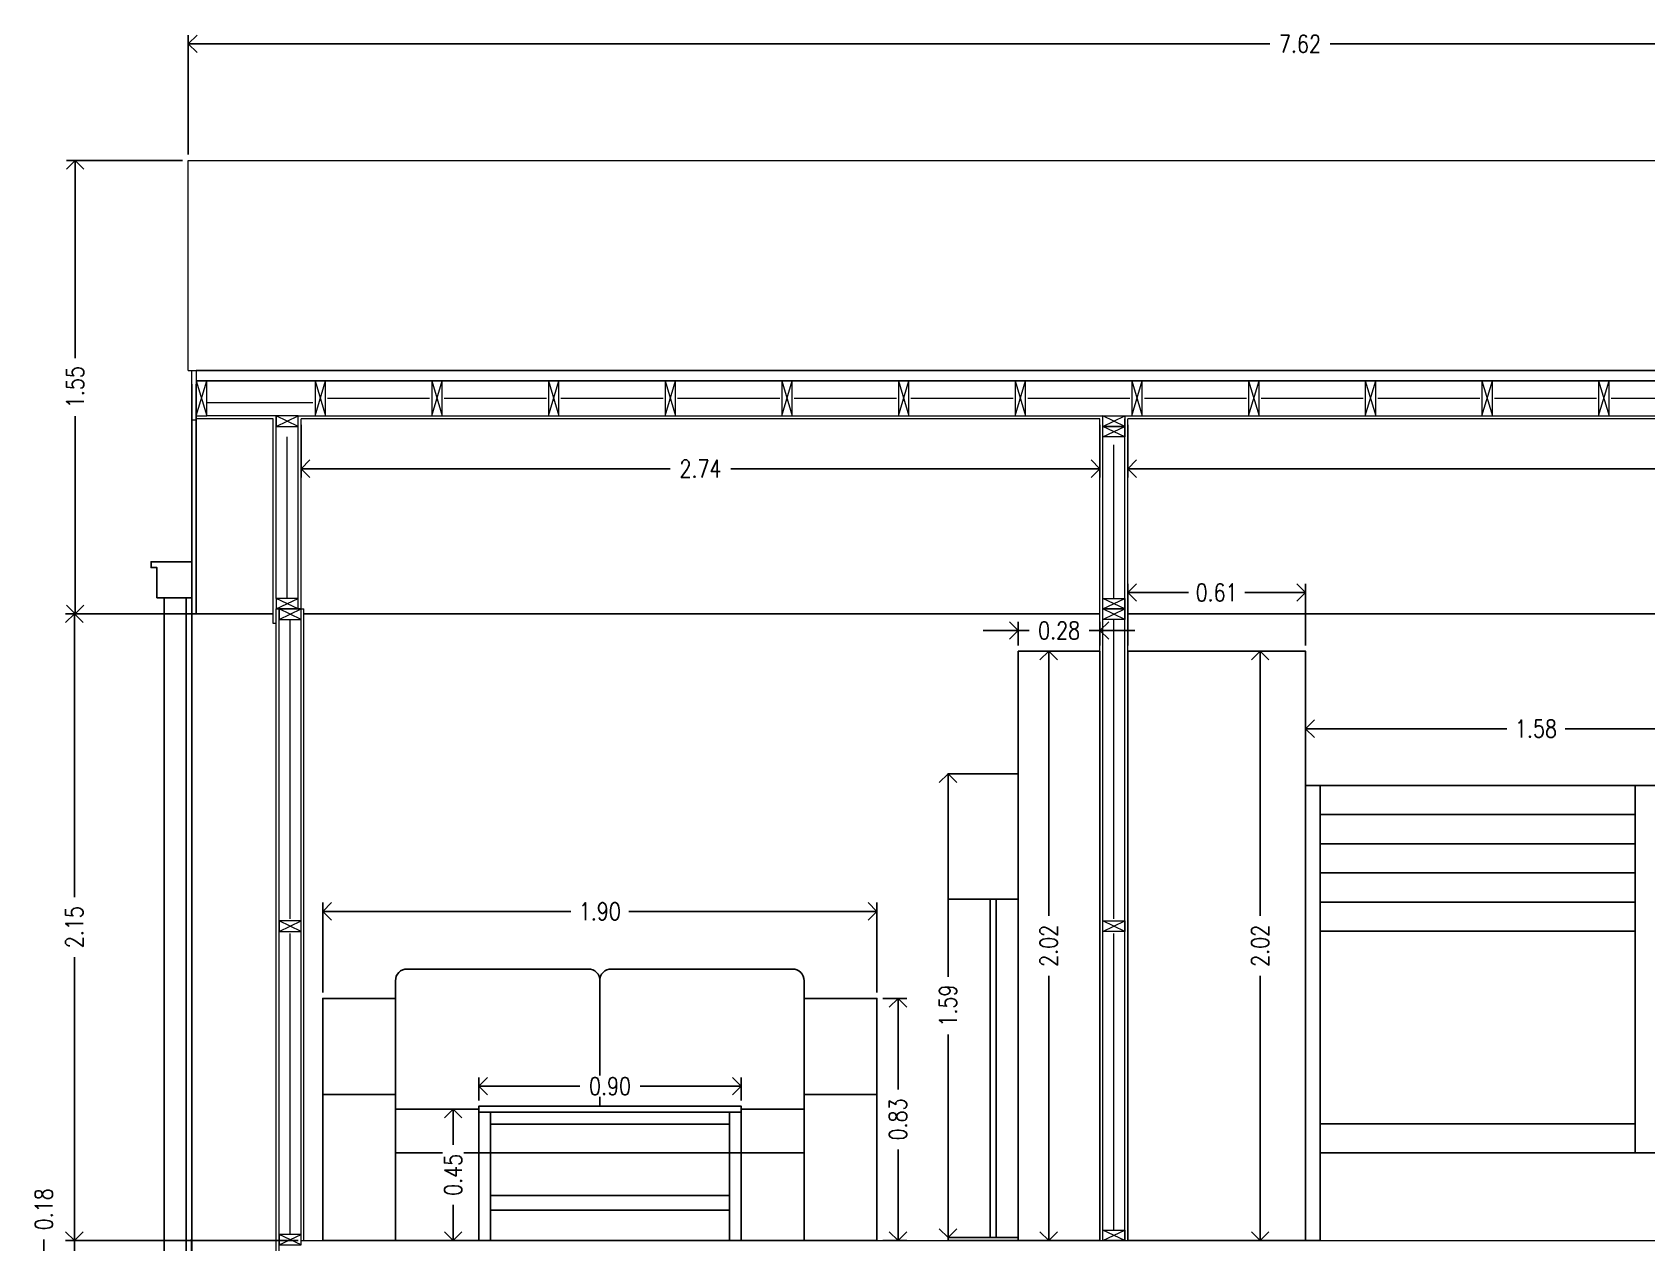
# Model space of a CAD drawing. Header units: millimetres. Extents: x 2289.8 to 2339.2, y 1976.9 to 1997.5.
# Drawn here: x 2330.59 to 2336.12, y 1983.49 to 1987.64 of the extents above; entities that cross this region are included whole.
import ezdxf

# ---------------------------------------------------------------- set-up
doc = ezdxf.new("R2010")
doc.units = ezdxf.units.MM
doc.layers.get('DEFPOINTS').update_dxf_attribs({"color": 210})
for name, color, linetype, lineweight in [('A-DETL-MBND', 3, 'Continuous', 18), ('A-ELEV-IDEN', 3, 'Continuous', 18), ('A-ELEV-MBE2', 4, 'Continuous', 25), ('A-WALL-PATT', 8, 'Continuous', 18), ('A-WALL-STUD', 3, 'Continuous', 18)]:
    doc.layers.add(name, color=color, linetype=linetype, lineweight=lineweight)
for name, color, linetype in [('quoteylenia', 90, 'Continuous'), ('sezioni piano terra', 21, 'Continuous'), ('xline', 1, 'Continuous')]:
    doc.layers.add(name, color=color, linetype=linetype)
doc.styles.add('E-ROMANS', font='romans.shx', dxfattribs={"width": 0.8})
doc.dimstyles.new('Fabio1', dxfattribs={"dimscale": 0.001, "dimtxt": 60, "dimasz": 60, "dimexe": 30, "dimexo": 20, "dimgap": 30, "dimtad": 0, "dimzin": 0, "dimdsep": 46, "dimtxsty": 'E-ROMANS', "dimblk": 'OPEN90', "dimcen": 90, "dimclrd": 3, "dimclre": 3, "dimclrt": 3, "dimadec": 0, "dimazin": 0, "dimtfac": 1, "dimtmove": 1, "dimatfit": 3, "dimldrblk": 'OPEN90', "dimfxl": 1, "dimtfill": 1, "dimtolj": 1, "dimtzin": 0, "dimlwd": -1, "dimarcsym": 0})

# ---------------------------------------------------------------- blocks, each defined once
blk = doc.blocks.new('_Open90')
at = {"color": 0, "linetype": 'ByBlock', "lineweight": -2}
for p, q in [((0, 0), (-1, 0)), ((-0.5, 0.5), (0, 0)), ((0, 0), (-0.5, -0.5))]:
    blk.add_line(p, q, dxfattribs=at)
blk = doc.blocks.new('*D61')
at = {"layer": 'DEFPOINTS', "color": 0, "transparency": 16777216}
for p in [(2331.1245, 1987.6014), (2331.1245, 1987.2014), (2338.7465, 1987.2014)]:
    blk.add_point(p, dxfattribs=at)
at = {"layer": 'quoteylenia', "color": 3, "lineweight": -2, "transparency": 16777216}
for p, q in [((2331.1245, 1987.2214), (2331.1245, 1987.6314)), ((2338.7465, 1987.2214), (2338.7465, 1987.6314))]:
    blk.add_line(p, q, dxfattribs=at)
at = {"layer": 'quoteylenia', "color": 3, "transparency": 16777216}
for p, q in [((2331.1845, 1987.6014), (2334.8323, 1987.6014)), ((2338.6865, 1987.6014), (2335.0386, 1987.6014))]:
    blk.add_line(p, q, dxfattribs=at)
at = {"layer": 'quoteylenia', "color": 3, "transparency": 16777216, "xscale": 0.06, "yscale": 0.06, "zscale": 0.06, "rotation": 180}
blk.add_blockref('_Open90', (2331.1245, 1987.6014), dxfattribs=at)
at = {"layer": 'quoteylenia', "color": 3, "transparency": 16777216, "xscale": 0.06, "yscale": 0.06, "zscale": 0.06}
blk.add_blockref('_Open90', (2338.7465, 1987.6014), dxfattribs=at)
at = {"layer": 'quoteylenia', "color": 3, "transparency": 16777216, "insert": (2334.9355, 1987.6014), "char_height": 0.06, "attachment_point": 5, "style": 'E-ROMANS', "bg_fill": 3, "box_fill_scale": 1.1, "bg_fill_color": 256, "bg_fill_true_color": 13158600, "bg_fill_transparency": 0}
blk.add_mtext('\\A1;7.62', dxfattribs=at)
blk = doc.blocks.new('*D62')
at = {"layer": 'DEFPOINTS', "color": 0, "transparency": 16777216}
for p in [(2331.1245, 1987.2014), (2330.737, 1985.6477), (2331.137, 1985.6477)]:
    blk.add_point(p, dxfattribs=at)
at = {"layer": 'quoteylenia', "color": 3, "lineweight": -2, "transparency": 16777216}
for p, q in [((2331.1045, 1987.2014), (2330.707, 1987.2014)), ((2331.117, 1985.6477), (2330.707, 1985.6477))]:
    blk.add_line(p, q, dxfattribs=at)
at = {"layer": 'quoteylenia', "color": 3, "transparency": 16777216}
for p, q in [((2330.737, 1987.1414), (2330.737, 1986.5243)), ((2330.737, 1985.7077), (2330.737, 1986.3249))]:
    blk.add_line(p, q, dxfattribs=at)
at = {"layer": 'quoteylenia', "color": 3, "transparency": 16777216, "xscale": 0.06, "yscale": 0.06, "zscale": 0.06}
for p, rotation in [((2330.737, 1987.2014), 90), ((2330.737, 1985.6477), 270)]:
    blk.add_blockref('_Open90', p, dxfattribs=dict(at, rotation=rotation))
at = {"layer": 'quoteylenia', "color": 3, "transparency": 16777216, "insert": (2330.737, 1986.4246), "char_height": 0.06, "attachment_point": 5, "rotation": 90, "style": 'E-ROMANS', "bg_fill": 3, "box_fill_scale": 1.1, "bg_fill_color": 256, "bg_fill_true_color": 13158600, "bg_fill_transparency": 0}
blk.add_mtext('\\A1;1.55', dxfattribs=at)
blk = doc.blocks.new('*D63')
at = {"layer": 'DEFPOINTS', "color": 0, "transparency": 16777216}
for p in [(2331.521, 1983.4995), (2330.7342, 1983.3245), (2331.522, 1983.3245)]:
    blk.add_point(p, dxfattribs=at)
at = {"layer": 'quoteylenia', "color": 3, "transparency": 16777216}
for p, q in [((2330.7342, 1983.5595), (2330.7342, 1983.6195)), ((2330.6292, 1983.4435), (2330.6292, 1983.5035)), ((2330.7342, 1983.4995), (2330.7342, 1983.3245)), ((2330.7342, 1983.4995), (2330.7342, 1983.3245)), ((2330.7342, 1983.412), (2330.6292, 1983.4435)), ((2330.7342, 1983.2645), (2330.7342, 1983.2045))]:
    blk.add_line(p, q, dxfattribs=at)
at = {"layer": 'quoteylenia', "color": 3, "lineweight": -2, "transparency": 16777216}
for p, q in [((2331.501, 1983.4995), (2330.7042, 1983.4995)), ((2331.502, 1983.3245), (2330.7042, 1983.3245))]:
    blk.add_line(p, q, dxfattribs=at)
at = {"layer": 'quoteylenia', "color": 3, "transparency": 16777216, "xscale": 0.06, "yscale": 0.06, "zscale": 0.06}
for p, rotation in [((2330.7342, 1983.4995), 270), ((2330.7342, 1983.3245), 90)]:
    blk.add_blockref('_Open90', p, dxfattribs=dict(at, rotation=rotation))
at = {"layer": 'quoteylenia', "color": 3, "transparency": 16777216, "insert": (2330.6292, 1983.6066), "char_height": 0.06, "attachment_point": 5, "rotation": 90, "style": 'E-ROMANS', "bg_fill": 3, "box_fill_scale": 1.1, "bg_fill_color": 256, "bg_fill_true_color": 13158600, "bg_fill_transparency": 0}
blk.add_mtext('\\A1;0.18', dxfattribs=at)
blk = doc.blocks.new('*D64')
at = {"layer": 'DEFPOINTS', "color": 0, "transparency": 16777216}
for p in [(2331.416, 1985.6477), (2330.7342, 1983.4995), (2331.416, 1983.4995)]:
    blk.add_point(p, dxfattribs=at)
at = {"layer": 'quoteylenia', "color": 3, "lineweight": -2, "transparency": 16777216}
for p, q in [((2331.396, 1985.6477), (2330.7042, 1985.6477)), ((2331.396, 1983.4995), (2330.7042, 1983.4995))]:
    blk.add_line(p, q, dxfattribs=at)
at = {"layer": 'quoteylenia', "color": 3, "transparency": 16777216}
for p, q in [((2330.7342, 1985.5877), (2330.7342, 1984.6768)), ((2330.7342, 1983.5595), (2330.7342, 1984.4705))]:
    blk.add_line(p, q, dxfattribs=at)
at = {"layer": 'quoteylenia', "color": 3, "transparency": 16777216, "xscale": 0.06, "yscale": 0.06, "zscale": 0.06}
for p, rotation in [((2330.7342, 1985.6477), 90), ((2330.7342, 1983.4995), 270)]:
    blk.add_blockref('_Open90', p, dxfattribs=dict(at, rotation=rotation))
at = {"layer": 'quoteylenia', "color": 3, "transparency": 16777216, "insert": (2330.7342, 1984.5736), "char_height": 0.06, "attachment_point": 5, "rotation": 90, "style": 'E-ROMANS', "bg_fill": 3, "box_fill_scale": 1.1, "bg_fill_color": 256, "bg_fill_true_color": 13158600, "bg_fill_transparency": 0}
blk.add_mtext('\\A1;2.15', dxfattribs=at)
blk = doc.blocks.new('*D66')
at = {"layer": 'DEFPOINTS', "color": 0, "transparency": 16777216}
for p in [(2336.534, 1985.2539), (2336.534, 1985.0595), (2334.9548, 1985.0495)]:
    blk.add_point(p, dxfattribs=at)
at = {"layer": 'quoteylenia', "color": 3, "lineweight": -2, "transparency": 16777216}
for p, q in [((2334.9548, 1985.0695), (2334.9548, 1985.2839)), ((2336.534, 1985.0795), (2336.534, 1985.2839))]:
    blk.add_line(p, q, dxfattribs=at)
at = {"layer": 'quoteylenia', "color": 3, "transparency": 16777216}
for p, q in [((2335.0148, 1985.2539), (2335.6447, 1985.2539)), ((2336.474, 1985.2539), (2335.8441, 1985.2539))]:
    blk.add_line(p, q, dxfattribs=at)
at = {"layer": 'quoteylenia', "color": 3, "transparency": 16777216, "xscale": 0.06, "yscale": 0.06, "zscale": 0.06, "rotation": 180}
blk.add_blockref('_Open90', (2334.9548, 1985.2539), dxfattribs=at)
at = {"layer": 'quoteylenia', "color": 3, "transparency": 16777216, "xscale": 0.06, "yscale": 0.06, "zscale": 0.06}
blk.add_blockref('_Open90', (2336.534, 1985.2539), dxfattribs=at)
at = {"layer": 'quoteylenia', "color": 3, "transparency": 16777216, "insert": (2335.7444, 1985.2539), "char_height": 0.06, "attachment_point": 5, "style": 'E-ROMANS', "bg_fill": 3, "box_fill_scale": 1.1, "bg_fill_color": 256, "bg_fill_true_color": 13158600, "bg_fill_transparency": 0}
blk.add_mtext('\\A1;1.58', dxfattribs=at)
blk = doc.blocks.new('*D67')
at = {"layer": 'DEFPOINTS', "color": 0, "transparency": 16777216}
for p in [(2334.9548, 1985.7205), (2334.3448, 1985.5195), (2334.9548, 1985.5195)]:
    blk.add_point(p, dxfattribs=at)
at = {"layer": 'quoteylenia', "color": 3, "lineweight": -2, "transparency": 16777216}
for p, q in [((2334.3448, 1985.5395), (2334.3448, 1985.7505)), ((2334.9548, 1985.5395), (2334.9548, 1985.7505))]:
    blk.add_line(p, q, dxfattribs=at)
at = {"layer": 'quoteylenia', "color": 3, "transparency": 16777216}
for p, q in [((2334.4048, 1985.7205), (2334.5535, 1985.7205)), ((2334.8948, 1985.7205), (2334.746, 1985.7205))]:
    blk.add_line(p, q, dxfattribs=at)
at = {"layer": 'quoteylenia', "color": 3, "transparency": 16777216, "xscale": 0.06, "yscale": 0.06, "zscale": 0.06, "rotation": 180}
blk.add_blockref('_Open90', (2334.3448, 1985.7205), dxfattribs=at)
at = {"layer": 'quoteylenia', "color": 3, "transparency": 16777216, "xscale": 0.06, "yscale": 0.06, "zscale": 0.06}
blk.add_blockref('_Open90', (2334.9548, 1985.7205), dxfattribs=at)
at = {"layer": 'quoteylenia', "color": 3, "transparency": 16777216, "insert": (2334.6498, 1985.7205), "char_height": 0.06, "attachment_point": 5, "style": 'E-ROMANS', "bg_fill": 3, "box_fill_scale": 1.1, "bg_fill_color": 256, "bg_fill_true_color": 13158600, "bg_fill_transparency": 0}
blk.add_mtext('\\A1;0.61', dxfattribs=at)
blk = doc.blocks.new('*D71')
at = {"layer": 'DEFPOINTS', "color": 0, "transparency": 16777216}
for p in [(2334.9548, 1985.5195), (2334.7988, 1983.4995), (2334.9548, 1983.4995)]:
    blk.add_point(p, dxfattribs=at)
at = {"layer": 'quoteylenia', "color": 3, "lineweight": -2, "transparency": 16777216}
for p, q in [((2334.9348, 1985.5195), (2334.7688, 1985.5195)), ((2334.9348, 1983.4995), (2334.7688, 1983.4995))]:
    blk.add_line(p, q, dxfattribs=at)
at = {"layer": 'quoteylenia', "color": 3, "transparency": 16777216}
for p, q in [((2334.7988, 1985.4595), (2334.7988, 1984.6126)), ((2334.7988, 1983.5595), (2334.7988, 1984.4064))]:
    blk.add_line(p, q, dxfattribs=at)
at = {"layer": 'quoteylenia', "color": 3, "transparency": 16777216, "xscale": 0.06, "yscale": 0.06, "zscale": 0.06}
for p, rotation in [((2334.7988, 1985.5195), 90), ((2334.7988, 1983.4995), 270)]:
    blk.add_blockref('_Open90', p, dxfattribs=dict(at, rotation=rotation))
at = {"layer": 'quoteylenia', "color": 3, "transparency": 16777216, "insert": (2334.7988, 1984.5095), "char_height": 0.06, "attachment_point": 5, "rotation": 90, "style": 'E-ROMANS', "bg_fill": 3, "box_fill_scale": 1.1, "bg_fill_color": 256, "bg_fill_true_color": 13158600, "bg_fill_transparency": 0}
blk.add_mtext('\\A1;2.02', dxfattribs=at)
blk = doc.blocks.new('*D72')
at = {"layer": 'DEFPOINTS', "color": 0, "transparency": 16777216}
for p in [(2333.9698, 1985.5904), (2333.9698, 1985.5195), (2334.2498, 1985.5195)]:
    blk.add_point(p, dxfattribs=at)
at = {"layer": 'quoteylenia', "color": 3, "lineweight": -2, "transparency": 16777216}
for p, q in [((2333.9698, 1985.5395), (2333.9698, 1985.6204)), ((2334.2498, 1985.5395), (2334.2498, 1985.6204))]:
    blk.add_line(p, q, dxfattribs=at)
at = {"layer": 'quoteylenia', "color": 3, "transparency": 16777216}
for p, q in [((2333.9098, 1985.5904), (2333.8498, 1985.5904)), ((2333.9698, 1985.5904), (2334.0066, 1985.5904)), ((2334.2498, 1985.5904), (2334.2129, 1985.5904)), ((2334.3098, 1985.5904), (2334.3698, 1985.5904))]:
    blk.add_line(p, q, dxfattribs=at)
at = {"layer": 'quoteylenia', "color": 3, "transparency": 16777216, "xscale": 0.06, "yscale": 0.06, "zscale": 0.06}
blk.add_blockref('_Open90', (2333.9698, 1985.5904), dxfattribs=at)
at = {"layer": 'quoteylenia', "color": 3, "transparency": 16777216, "xscale": 0.06, "yscale": 0.06, "zscale": 0.06, "rotation": 180}
blk.add_blockref('_Open90', (2334.2498, 1985.5904), dxfattribs=at)
at = {"layer": 'quoteylenia', "color": 3, "transparency": 16777216, "insert": (2334.1098, 1985.5904), "char_height": 0.06, "attachment_point": 5, "style": 'E-ROMANS', "bg_fill": 3, "box_fill_scale": 1.1, "bg_fill_color": 256, "bg_fill_true_color": 13158600, "bg_fill_transparency": 0}
blk.add_mtext('\\A1;0.28', dxfattribs=at)
blk = doc.blocks.new('*D73')
at = {"layer": 'DEFPOINTS', "color": 0, "transparency": 16777216}
for p in [(2333.9698, 1985.5195), (2333.9698, 1983.4995), (2334.0742, 1983.4995)]:
    blk.add_point(p, dxfattribs=at)
at = {"layer": 'quoteylenia', "color": 3, "lineweight": -2, "transparency": 16777216}
for p, q in [((2333.9898, 1985.5195), (2334.1042, 1985.5195)), ((2333.9898, 1983.4995), (2334.1042, 1983.4995))]:
    blk.add_line(p, q, dxfattribs=at)
at = {"layer": 'quoteylenia', "color": 3, "transparency": 16777216}
for p, q in [((2334.0742, 1985.4595), (2334.0742, 1984.6126)), ((2334.0742, 1983.5595), (2334.0742, 1984.4064))]:
    blk.add_line(p, q, dxfattribs=at)
at = {"layer": 'quoteylenia', "color": 3, "transparency": 16777216, "xscale": 0.06, "yscale": 0.06, "zscale": 0.06}
for p, rotation in [((2334.0742, 1985.5195), 90), ((2334.0742, 1983.4995), 270)]:
    blk.add_blockref('_Open90', p, dxfattribs=dict(at, rotation=rotation))
at = {"layer": 'quoteylenia', "color": 3, "transparency": 16777216, "insert": (2334.0742, 1984.5095), "char_height": 0.06, "attachment_point": 5, "rotation": 90, "style": 'E-ROMANS', "bg_fill": 3, "box_fill_scale": 1.1, "bg_fill_color": 256, "bg_fill_true_color": 13158600, "bg_fill_transparency": 0}
blk.add_mtext('\\A1;2.02', dxfattribs=at)
blk = doc.blocks.new('*D74')
at = {"layer": 'DEFPOINTS', "color": 0, "transparency": 16777216}
for p in [(2333.7289, 1985.0995), (2333.7289, 1985.0995), (2333.7289, 1983.5095)]:
    blk.add_point(p, dxfattribs=at)
at = {"layer": 'quoteylenia', "color": 3, "lineweight": -2, "transparency": 16777216}
for p, q in [((2333.7489, 1985.0995), (2333.7589, 1985.0995)), ((2333.7489, 1983.5095), (2333.7589, 1983.5095))]:
    blk.add_line(p, q, dxfattribs=at)
at = {"layer": 'quoteylenia', "color": 3, "transparency": 16777216}
for p, q in [((2333.7289, 1985.0395), (2333.7289, 1984.4031)), ((2333.7289, 1983.5695), (2333.7289, 1984.2059))]:
    blk.add_line(p, q, dxfattribs=at)
at = {"layer": 'quoteylenia', "color": 3, "transparency": 16777216, "xscale": 0.06, "yscale": 0.06, "zscale": 0.06}
for p, rotation in [((2333.7289, 1985.0995), 90), ((2333.7289, 1983.5095), 270)]:
    blk.add_blockref('_Open90', p, dxfattribs=dict(at, rotation=rotation))
at = {"layer": 'quoteylenia', "color": 3, "transparency": 16777216, "insert": (2333.7289, 1984.3045), "char_height": 0.06, "attachment_point": 5, "rotation": 90, "style": 'E-ROMANS', "bg_fill": 3, "box_fill_scale": 1.1, "bg_fill_color": 256, "bg_fill_true_color": 13158600, "bg_fill_transparency": 0}
blk.add_mtext('\\A1;1.59', dxfattribs=at)
blk = doc.blocks.new('*D75')
at = {"layer": 'DEFPOINTS', "color": 0, "transparency": 16777216}
for p in [(2333.4853, 1984.6276), (2331.5853, 1984.3295), (2333.4853, 1984.3295)]:
    blk.add_point(p, dxfattribs=at)
at = {"layer": 'quoteylenia', "color": 3, "lineweight": -2, "transparency": 16777216}
for p, q in [((2331.5853, 1984.3495), (2331.5853, 1984.6576)), ((2333.4853, 1984.3495), (2333.4853, 1984.6576))]:
    blk.add_line(p, q, dxfattribs=at)
at = {"layer": 'quoteylenia', "color": 3, "transparency": 16777216}
for p, q in [((2331.6453, 1984.6276), (2332.4355, 1984.6276)), ((2333.4253, 1984.6276), (2332.635, 1984.6276))]:
    blk.add_line(p, q, dxfattribs=at)
at = {"layer": 'quoteylenia', "color": 3, "transparency": 16777216, "xscale": 0.06, "yscale": 0.06, "zscale": 0.06, "rotation": 180}
blk.add_blockref('_Open90', (2331.5853, 1984.6276), dxfattribs=at)
at = {"layer": 'quoteylenia', "color": 3, "transparency": 16777216, "xscale": 0.06, "yscale": 0.06, "zscale": 0.06}
blk.add_blockref('_Open90', (2333.4853, 1984.6276), dxfattribs=at)
at = {"layer": 'quoteylenia', "color": 3, "transparency": 16777216, "insert": (2332.5353, 1984.6276), "char_height": 0.06, "attachment_point": 5, "style": 'E-ROMANS', "bg_fill": 3, "box_fill_scale": 1.1, "bg_fill_color": 256, "bg_fill_true_color": 13158600, "bg_fill_transparency": 0}
blk.add_mtext('\\A1;1.90', dxfattribs=at)
blk = doc.blocks.new('*D76')
at = {"layer": 'DEFPOINTS', "color": 0, "transparency": 16777216}
for p in [(2333.4853, 1984.3295), (2333.4853, 1983.4995), (2333.5577, 1983.4995)]:
    blk.add_point(p, dxfattribs=at)
at = {"layer": 'quoteylenia', "color": 3, "lineweight": -2, "transparency": 16777216}
for p, q in [((2333.5053, 1984.3295), (2333.5877, 1984.3295)), ((2333.5053, 1983.4995), (2333.5877, 1983.4995))]:
    blk.add_line(p, q, dxfattribs=at)
at = {"layer": 'quoteylenia', "color": 3, "transparency": 16777216}
for p, q in [((2333.5577, 1984.2695), (2333.5577, 1984.0176)), ((2333.5577, 1983.5595), (2333.5577, 1983.8114))]:
    blk.add_line(p, q, dxfattribs=at)
at = {"layer": 'quoteylenia', "color": 3, "transparency": 16777216, "xscale": 0.06, "yscale": 0.06, "zscale": 0.06}
for p, rotation in [((2333.5577, 1984.3295), 90), ((2333.5577, 1983.4995), 270)]:
    blk.add_blockref('_Open90', p, dxfattribs=dict(at, rotation=rotation))
at = {"layer": 'quoteylenia', "color": 3, "transparency": 16777216, "insert": (2333.5577, 1983.9145), "char_height": 0.06, "attachment_point": 5, "rotation": 90, "style": 'E-ROMANS', "bg_fill": 3, "box_fill_scale": 1.1, "bg_fill_color": 256, "bg_fill_true_color": 13158600, "bg_fill_transparency": 0}
blk.add_mtext('\\A1;0.83', dxfattribs=at)
blk = doc.blocks.new('*D77')
at = {"layer": 'DEFPOINTS', "color": 0, "transparency": 16777216}
for p in [(2332.1204, 1983.9495), (2332.0328, 1983.4995), (2332.1204, 1983.4995)]:
    blk.add_point(p, dxfattribs=at)
at = {"layer": 'quoteylenia', "color": 3, "lineweight": -2, "transparency": 16777216}
for p, q in [((2332.1004, 1983.9495), (2332.0028, 1983.9495)), ((2332.1004, 1983.4995), (2332.0028, 1983.4995))]:
    blk.add_line(p, q, dxfattribs=at)
at = {"layer": 'quoteylenia', "color": 3, "transparency": 16777216}
for p, q in [((2332.0328, 1983.8895), (2332.0328, 1983.8276)), ((2332.0328, 1983.5595), (2332.0328, 1983.6214))]:
    blk.add_line(p, q, dxfattribs=at)
at = {"layer": 'quoteylenia', "color": 3, "transparency": 16777216, "xscale": 0.06, "yscale": 0.06, "zscale": 0.06}
for p, rotation in [((2332.0328, 1983.9495), 90), ((2332.0328, 1983.4995), 270)]:
    blk.add_blockref('_Open90', p, dxfattribs=dict(at, rotation=rotation))
at = {"layer": 'quoteylenia', "color": 3, "transparency": 16777216, "insert": (2332.0328, 1983.7245), "char_height": 0.06, "attachment_point": 5, "rotation": 90, "style": 'E-ROMANS', "bg_fill": 3, "box_fill_scale": 1.1, "bg_fill_color": 256, "bg_fill_true_color": 13158600, "bg_fill_transparency": 0}
blk.add_mtext('\\A1;0.45', dxfattribs=at)
blk = doc.blocks.new('*D78')
at = {"layer": 'DEFPOINTS', "color": 0, "transparency": 16777216}
for p in [(2333.0204, 1984.0286), (2332.1204, 1983.9595), (2333.0204, 1983.9595)]:
    blk.add_point(p, dxfattribs=at)
at = {"layer": 'quoteylenia', "color": 3, "lineweight": -2, "transparency": 16777216}
for p, q in [((2332.1204, 1983.9795), (2332.1204, 1984.0586)), ((2333.0204, 1983.9795), (2333.0204, 1984.0586))]:
    blk.add_line(p, q, dxfattribs=at)
at = {"layer": 'quoteylenia', "color": 3, "transparency": 16777216}
for p, q in [((2332.1804, 1984.0286), (2332.4672, 1984.0286)), ((2332.9604, 1984.0286), (2332.6735, 1984.0286))]:
    blk.add_line(p, q, dxfattribs=at)
at = {"layer": 'quoteylenia', "color": 3, "transparency": 16777216, "xscale": 0.06, "yscale": 0.06, "zscale": 0.06, "rotation": 180}
blk.add_blockref('_Open90', (2332.1204, 1984.0286), dxfattribs=at)
at = {"layer": 'quoteylenia', "color": 3, "transparency": 16777216, "xscale": 0.06, "yscale": 0.06, "zscale": 0.06}
blk.add_blockref('_Open90', (2333.0204, 1984.0286), dxfattribs=at)
at = {"layer": 'quoteylenia', "color": 3, "transparency": 16777216, "insert": (2332.5704, 1984.0286), "char_height": 0.06, "attachment_point": 5, "style": 'E-ROMANS', "bg_fill": 3, "box_fill_scale": 1.1, "bg_fill_color": 256, "bg_fill_true_color": 13158600, "bg_fill_transparency": 0}
blk.add_mtext('\\A1;0.90', dxfattribs=at)
blk = doc.blocks.new('*D102')
at = {"layer": 'DEFPOINTS', "color": 0, "transparency": 16777216}
for p in [(2331.511, 1986.3158), (2334.2498, 1986.3158), (2334.2498, 1986.145)]:
    blk.add_point(p, dxfattribs=at)
at = {"layer": 'quoteylenia', "color": 3, "lineweight": -2, "transparency": 16777216}
for p, q in [((2331.511, 1986.2958), (2331.511, 1986.115)), ((2334.2498, 1986.2958), (2334.2498, 1986.115))]:
    blk.add_line(p, q, dxfattribs=at)
at = {"layer": 'quoteylenia', "color": 3, "transparency": 16777216}
for p, q in [((2331.571, 1986.145), (2332.7761, 1986.145)), ((2334.1898, 1986.145), (2332.9847, 1986.145))]:
    blk.add_line(p, q, dxfattribs=at)
at = {"layer": 'quoteylenia', "color": 3, "transparency": 16777216, "xscale": 0.06, "yscale": 0.06, "zscale": 0.06, "rotation": 180}
blk.add_blockref('_Open90', (2331.511, 1986.145), dxfattribs=at)
at = {"layer": 'quoteylenia', "color": 3, "transparency": 16777216, "xscale": 0.06, "yscale": 0.06, "zscale": 0.06}
blk.add_blockref('_Open90', (2334.2498, 1986.145), dxfattribs=at)
at = {"layer": 'quoteylenia', "color": 3, "transparency": 16777216, "insert": (2332.8804, 1986.145), "char_height": 0.06, "attachment_point": 5, "style": 'E-ROMANS', "bg_fill": 3, "box_fill_scale": 1.1, "bg_fill_color": 256, "bg_fill_true_color": 13158600, "bg_fill_transparency": 0}
blk.add_mtext('\\A1;2.74', dxfattribs=at)
blk = doc.blocks.new('*D103')
at = {"layer": 'DEFPOINTS', "color": 0, "transparency": 16777216}
for p in [(2334.3448, 1986.3158), (2338.36, 1986.3158), (2338.36, 1986.145)]:
    blk.add_point(p, dxfattribs=at)
at = {"layer": 'quoteylenia', "color": 3, "lineweight": -2, "transparency": 16777216}
for p, q in [((2334.3448, 1986.2958), (2334.3448, 1986.115)), ((2338.36, 1986.2958), (2338.36, 1986.115))]:
    blk.add_line(p, q, dxfattribs=at)
at = {"layer": 'quoteylenia', "color": 3, "transparency": 16777216}
for p, q in [((2334.4048, 1986.145), (2336.2492, 1986.145)), ((2338.3, 1986.145), (2336.4555, 1986.145))]:
    blk.add_line(p, q, dxfattribs=at)
at = {"layer": 'quoteylenia', "color": 3, "transparency": 16777216, "xscale": 0.06, "yscale": 0.06, "zscale": 0.06, "rotation": 180}
blk.add_blockref('_Open90', (2334.3448, 1986.145), dxfattribs=at)
at = {"layer": 'quoteylenia', "color": 3, "transparency": 16777216, "xscale": 0.06, "yscale": 0.06, "zscale": 0.06}
blk.add_blockref('_Open90', (2338.36, 1986.145), dxfattribs=at)
at = {"layer": 'quoteylenia', "color": 3, "transparency": 16777216, "insert": (2336.3524, 1986.145), "char_height": 0.06, "attachment_point": 5, "style": 'E-ROMANS', "bg_fill": 3, "box_fill_scale": 1.1, "bg_fill_color": 256, "bg_fill_true_color": 13158600, "bg_fill_transparency": 0}
blk.add_mtext('\\A1;4.02', dxfattribs=at)

msp = doc.modelspace()

# ---------------------------------------------------------------- linework, layer by layer
for p, q in [((2332.5353, 1984.3895), (2332.5353, 1983.9595)), ((2331.5853, 1983.4995), (2331.5853, 1984.3295)), ((2331.8353, 1983.9495), (2332.1204, 1983.9495)), ((2333.0204, 1983.9495), (2333.2353, 1983.9495)), ((2332.1204, 1983.9395), (2333.0204, 1983.9395)), ((2332.1604, 1983.9395), (2332.161, 1983.9381, -0.04)), ((2332.161, 1983.8981, -0.04), (2332.9804, 1983.8981, -0.04)), ((2332.9804, 1983.4995), (2332.9804, 1983.9395)), ((2335.0048, 1983.8995), (2336.084, 1983.8995)), ((2335.0048, 1983.7995), (2336.484, 1983.7995)), ((2332.9804, 1983.6536), (2332.1604, 1983.6536)), ((2332.9804, 1983.5995), (2332.9804, 1983.6595)), ((2332.1604, 1983.6036), (2332.9804, 1983.6036)), ((2332.1604, 1983.4995), (2332.1604, 1983.5995)), ((2333.0204, 1983.4995), (2332.9804, 1983.4995))]:
    msp.add_line(p, q)
for points in [[(2333.9698, 1983.4995), (2334.2498, 1983.4995), (2334.2498, 1985.5195), (2333.9698, 1985.5195)], [(2334.3448, 1983.4995), (2334.9548, 1983.4995), (2334.9548, 1985.5195), (2334.3448, 1985.5195)], [(2335.0048, 1984.5595), (2336.084, 1984.5595)], [(2331.5853, 1983.9995), (2331.5853, 1983.4995), (2331.8353, 1983.4995), (2331.8353, 1983.9995)], [(2333.2353, 1983.9995), (2333.2353, 1983.4995), (2333.4853, 1983.4995), (2333.4853, 1983.9995)], [(2333.2353, 1983.4995), (2331.8353, 1983.4995), (2331.8353, 1983.7995), (2333.2353, 1983.7995)]]:
    msp.add_lwpolyline(points, close=True)
for points in [[(2333.8939, 1984.6695), (2333.9698, 1984.6695), (2333.9698, 1985.0995), (2333.7289, 1985.0995), (2333.7289, 1984.6695), (2333.8739, 1984.6695), (2333.8939, 1984.6695)], [(2334.9548, 1985.0595), (2334.9548, 1983.4995), (2335.0048, 1983.4995), (2335.0048, 1985.0595)], [(2334.9548, 1984.9595), (2334.9548, 1985.0595), (2336.534, 1985.0595), (2336.534, 1983.4995), (2336.484, 1983.4995), (2336.484, 1985.0595), (2336.084, 1985.0595), (2336.084, 1983.7995), (2336.164, 1983.7995), (2336.164, 1985.0595)], [(2336.084, 1984.9595), (2335.0048, 1984.9595)], [(2335.0048, 1984.8595), (2336.084, 1984.8595)], [(2336.084, 1984.7595), (2335.0048, 1984.7595)], [(2333.8739, 1983.5095), (2333.8939, 1983.5095), (2333.8939, 1984.6695), (2333.8739, 1984.6695), (2333.8739, 1983.5095)], [(2335.0048, 1984.6595), (2336.084, 1984.6595)], [(2335.0048, 1983.4995), (2335.0048, 1984.5595), (2335.3668, 1984.5595)], [(2333.2353, 1984.3295), (2333.4853, 1984.3295), (2333.4853, 1983.4995), (2331.5853, 1983.4995), (2331.5853, 1984.3295), (2331.8353, 1984.3295)], [(2332.1204, 1983.4995), (2332.1204, 1983.9595), (2333.0204, 1983.9595), (2333.0204, 1983.4995), (2332.1204, 1983.4995)], [(2332.1204, 1983.4995), (2332.1604, 1983.4995), (2332.1604, 1983.9395)], [(2333.7289, 1983.4995), (2333.9698, 1983.4995), (2333.9698, 1983.5095), (2333.7289, 1983.5095), (2333.7289, 1983.4995)]]:
    msp.add_lwpolyline(points)
msp.add_lwpolyline([(2331.8353, 1983.9995), (2331.8353, 1984.3895, -0.449696), (2331.8753, 1984.4295), (2332.4953, 1984.4295, -0.449696), (2332.5353, 1984.3895, -0.449696), (2332.5753, 1984.4295), (2333.1953, 1984.4295, -0.449696), (2333.2353, 1984.3895), (2333.2353, 1983.9495)], format="xyb")
at = {"layer": 'A-DETL-MBND'}
for p, q in [((2331.1245, 1986.4818), (2331.137, 1986.4818)), ((2331.552, 1986.3708), (2331.188, 1986.3708)), ((2331.416, 1986.3158), (2331.152, 1986.3158)), ((2331.426, 1986.3258), (2331.188, 1986.3258)), ((2331.501, 1986.3258), (2338.36, 1986.3258)), ((2334.2498, 1986.3158), (2331.511, 1986.3158)), ((2338.36, 1986.3158), (2334.3448, 1986.3158)), ((2331.511, 1983.4995), (2331.511, 1985.6645)), ((2331.521, 1983.4995), (2331.521, 1985.6645))]:
    msp.add_line(p, q, dxfattribs=at)
for points in [[(2331.426, 1985.6145), (2331.416, 1985.6145), (2331.416, 1986.3158)], [(2331.426, 1985.7005), (2331.426, 1986.3258)], [(2331.501, 1985.7005), (2331.501, 1986.3258)], [(2331.501, 1985.6645), (2331.511, 1985.6645), (2331.511, 1986.3158), (2331.511, 1986.3158)], [(2334.2498, 1983.4995), (2334.2498, 1986.3158)], [(2334.2598, 1983.4995), (2334.2598, 1986.3258)], [(2334.3348, 1983.4995), (2334.3348, 1986.3158)], [(2334.3448, 1983.4995), (2334.3448, 1986.3158)], [(2331.436, 1983.2385), (2331.426, 1983.2385), (2331.426, 1985.6645)], [(2331.436, 1985.6645), (2331.426, 1985.6645)], [(2331.436, 1983.3245), (2331.436, 1985.6645)], [(2331.511, 1985.6645), (2331.521, 1985.6645)], [(2331.511, 1983.4995), (2338.36, 1983.4995)]]:
    msp.add_lwpolyline(points, dxfattribs=at)
at = {"layer": 'A-ELEV-IDEN'}
msp.add_lwpolyline([(2331.1245, 1986.4818), (2331.1245, 1987.2014), (2338.7465, 1987.2014), (2338.7465, 1986.4818)], dxfattribs=at)
at = {"layer": 'A-ELEV-MBE2'}
for p, q in [((2331.137, 1985.6477), (2331.416, 1985.6477)), ((2331.137, 1985.6477), (2331.137, 1980.8745)), ((2331.521, 1985.6477), (2334.2498, 1985.6477)), ((2334.3448, 1985.6477), (2338.3499, 1985.6463))]:
    msp.add_line(p, q, dxfattribs=at)
for points in [[(2331.152, 1986.4818), (2338.734, 1986.4818)], [(2331.152, 1986.4458), (2338.683, 1986.4458)], [(2331.137, 1986.4345), (2331.137, 1985.6477)], [(2331.152, 1986.4345), (2331.152, 1985.6477)], [(2331.137, 1985.8263), (2330.997, 1985.8263), (2330.997, 1985.8063), (2331.017, 1985.8063), (2331.017, 1985.7025), (2331.137, 1985.7025)], [(2331.042, 1980.8745), (2331.042, 1985.7025)], [(2331.117, 1985.7025), (2331.117, 1980.8745)]]:
    msp.add_lwpolyline(points, dxfattribs=at)
at = {"layer": 'A-WALL-PATT', "ltscale": 0.15}
for p, q in [((2331.952, 1986.3858), (2331.602, 1986.3858)), ((2332.352, 1986.3858), (2332.002, 1986.3858)), ((2332.752, 1986.3858), (2332.402, 1986.3858)), ((2333.152, 1986.3858), (2332.802, 1986.3858)), ((2333.552, 1986.3858), (2333.202, 1986.3858)), ((2333.952, 1986.3858), (2333.602, 1986.3858)), ((2334.352, 1986.3858), (2334.002, 1986.3858)), ((2334.752, 1986.3858), (2334.402, 1986.3858)), ((2335.152, 1986.3858), (2334.802, 1986.3858)), ((2335.552, 1986.3858), (2335.202, 1986.3858)), ((2335.952, 1986.3858), (2335.602, 1986.3858)), ((2336.352, 1986.3858), (2336.002, 1986.3858))]:
    msp.add_line(p, q, dxfattribs=at)
at = {"layer": 'A-WALL-PATT', "ltscale": 0.1}
for p, q in [((2331.4635, 1985.7005), (2331.4635, 1986.2545)), ((2331.4735, 1984.602), (2331.4735, 1985.6285)), ((2331.4735, 1983.5205), (2331.4735, 1984.552))]:
    msp.add_line(p, q, dxfattribs=at)
for points in [[(2334.2973, 1985.7005), (2334.2973, 1986.227)], [(2334.2973, 1984.602), (2334.2973, 1985.6285)], [(2334.2973, 1983.5355), (2334.2973, 1984.552)]]:
    msp.add_lwpolyline(points, dxfattribs=at)
at = {"layer": 'A-WALL-STUD'}
for p, q in [((2331.426, 1986.2898), (2331.501, 1986.3258)), ((2331.501, 1986.2898), (2331.426, 1986.3258)), ((2334.3348, 1986.2898), (2334.2598, 1986.3258)), ((2334.2598, 1986.2898), (2334.3348, 1986.3258)), ((2334.3348, 1986.2538), (2334.2598, 1986.2898)), ((2334.2598, 1986.2538), (2334.3348, 1986.2898)), ((2331.426, 1985.6645), (2331.501, 1985.7005)), ((2331.501, 1985.6645), (2331.426, 1985.7005)), ((2331.436, 1985.6285), (2331.511, 1985.6645)), ((2331.511, 1985.6285), (2331.436, 1985.6645)), ((2334.3348, 1985.6645), (2334.2598, 1985.7005)), ((2334.2598, 1985.6645), (2334.3348, 1985.7005)), ((2334.3348, 1985.6285), (2334.2598, 1985.6645)), ((2334.2598, 1985.6285), (2334.3348, 1985.6645)), ((2331.436, 1984.559), (2331.511, 1984.595)), ((2331.511, 1984.559), (2331.436, 1984.595)), ((2334.3348, 1984.559), (2334.2598, 1984.595)), ((2334.2598, 1984.559), (2334.3348, 1984.595)), ((2331.436, 1983.4845), (2331.511, 1983.5205)), ((2331.511, 1983.4845), (2331.436, 1983.5205)), ((2334.3348, 1983.4995), (2334.2598, 1983.5355)), ((2334.2598, 1983.4995), (2334.3348, 1983.5355))]:
    msp.add_line(p, q, dxfattribs=at)
for points in [[(2331.152, 1986.4818), (2331.152, 1986.3258), (2331.152, 1986.3108), (2331.137, 1986.3108), (2331.137, 1986.4818), (2331.152, 1986.4818)], [(2331.152, 1986.4458), (2331.188, 1986.3258)], [(2331.152, 1986.3258), (2331.188, 1986.4458)], [(2331.559, 1986.4458), (2331.595, 1986.3258)], [(2331.559, 1986.3258), (2331.595, 1986.4458)], [(2331.959, 1986.4458), (2331.995, 1986.3258)], [(2331.959, 1986.3258), (2331.995, 1986.4458)], [(2332.359, 1986.4458), (2332.395, 1986.3258)], [(2332.359, 1986.3258), (2332.395, 1986.4458)], [(2332.759, 1986.4458), (2332.795, 1986.3258)], [(2332.759, 1986.3258), (2332.795, 1986.4458)], [(2333.159, 1986.4458), (2333.195, 1986.3258)], [(2333.159, 1986.3258), (2333.195, 1986.4458)], [(2333.559, 1986.4458), (2333.595, 1986.3258)], [(2333.559, 1986.3258), (2333.595, 1986.4458)], [(2333.959, 1986.4458), (2333.995, 1986.3258)], [(2333.959, 1986.3258), (2333.995, 1986.4458)], [(2334.359, 1986.4458), (2334.395, 1986.3258)], [(2334.359, 1986.3258), (2334.395, 1986.4458)], [(2334.759, 1986.4458), (2334.795, 1986.3258)], [(2334.759, 1986.3258), (2334.795, 1986.4458)], [(2335.159, 1986.4458), (2335.195, 1986.3258)], [(2335.159, 1986.3258), (2335.195, 1986.4458)], [(2335.559, 1986.4458), (2335.595, 1986.3258)], [(2335.559, 1986.3258), (2335.595, 1986.4458)], [(2335.959, 1986.4458), (2335.995, 1986.3258)], [(2335.959, 1986.3258), (2335.995, 1986.4458)]]:
    msp.add_lwpolyline(points, dxfattribs=at)
for points in [[(2331.188, 1986.4458), (2331.152, 1986.4458), (2331.152, 1986.3258), (2331.188, 1986.3258)], [(2331.595, 1986.4458), (2331.559, 1986.4458), (2331.559, 1986.3258), (2331.595, 1986.3258)], [(2331.995, 1986.4458), (2331.959, 1986.4458), (2331.959, 1986.3258), (2331.995, 1986.3258)], [(2332.395, 1986.4458), (2332.359, 1986.4458), (2332.359, 1986.3258), (2332.395, 1986.3258)], [(2332.795, 1986.4458), (2332.759, 1986.4458), (2332.759, 1986.3258), (2332.795, 1986.3258)], [(2333.195, 1986.4458), (2333.159, 1986.4458), (2333.159, 1986.3258), (2333.195, 1986.3258)], [(2333.595, 1986.4458), (2333.559, 1986.4458), (2333.559, 1986.3258), (2333.595, 1986.3258)], [(2333.995, 1986.4458), (2333.959, 1986.4458), (2333.959, 1986.3258), (2333.995, 1986.3258)], [(2334.395, 1986.4458), (2334.359, 1986.4458), (2334.359, 1986.3258), (2334.395, 1986.3258)], [(2334.795, 1986.4458), (2334.759, 1986.4458), (2334.759, 1986.3258), (2334.795, 1986.3258)], [(2335.195, 1986.4458), (2335.159, 1986.4458), (2335.159, 1986.3258), (2335.195, 1986.3258)], [(2335.595, 1986.4458), (2335.559, 1986.4458), (2335.559, 1986.3258), (2335.595, 1986.3258)], [(2335.995, 1986.4458), (2335.959, 1986.4458), (2335.959, 1986.3258), (2335.995, 1986.3258)], [(2331.426, 1986.2898), (2331.501, 1986.2898), (2331.501, 1986.3258), (2331.426, 1986.3258)], [(2334.3348, 1986.2898), (2334.2598, 1986.2898), (2334.2598, 1986.3258), (2334.3348, 1986.3258)], [(2334.3348, 1986.2538), (2334.2598, 1986.2538), (2334.2598, 1986.2898), (2334.3348, 1986.2898)], [(2331.426, 1985.6645), (2331.501, 1985.6645), (2331.501, 1985.7005), (2331.426, 1985.7005)], [(2331.436, 1985.6285), (2331.511, 1985.6285), (2331.511, 1985.6645), (2331.436, 1985.6645)], [(2334.3348, 1985.6645), (2334.2598, 1985.6645), (2334.2598, 1985.7005), (2334.3348, 1985.7005)], [(2334.3348, 1985.6285), (2334.2598, 1985.6285), (2334.2598, 1985.6645), (2334.3348, 1985.6645)], [(2331.436, 1984.559), (2331.511, 1984.559), (2331.511, 1984.595), (2331.436, 1984.595)], [(2334.3348, 1984.559), (2334.2598, 1984.559), (2334.2598, 1984.595), (2334.3348, 1984.595)], [(2331.436, 1983.4845), (2331.511, 1983.4845), (2331.511, 1983.5205), (2331.436, 1983.5205)], [(2334.3348, 1983.4995), (2334.2598, 1983.4995), (2334.2598, 1983.5355), (2334.3348, 1983.5355)]]:
    msp.add_lwpolyline(points, close=True, dxfattribs=at)
at = {"layer": 'sezioni piano terra'}
msp.add_line((2331.136, 1983.3145), (2331.136, 1983.5045), dxfattribs=at)
at = {"layer": 'xline'}
for p, q in [((2334.9548, 1985.0495), (2334.9548, 1984.9495)), ((2334.9548, 1983.7995), (2334.9548, 1984.5495)), ((2334.9548, 1983.6995), (2334.9548, 1983.7795))]:
    msp.add_line(p, q, dxfattribs=at)

# ---------------------------------------------------------------- next in the draw order: dimensions: what is measured, and where the dimension line sits
at = {"layer": 'quoteylenia'}
for base, p1, p2, picture, middle in [((2331.1245, 1987.6014), (2338.7465, 1987.2014), (2331.1245, 1987.2014), '*D61', (2334.9355, 1987.6014)), ((2334.2498, 1986.145), (2331.511, 1986.3158), (2334.2498, 1986.3158), '*D102', (2332.8804, 1986.145)), ((2338.36, 1986.145), (2334.3448, 1986.3158), (2338.36, 1986.3158), '*D103', (2336.3524, 1986.145)), ((2334.9548, 1985.7205), (2334.3448, 1985.5195), (2334.9548, 1985.5195), '*D67', (2334.6498, 1985.7205)), ((2336.534, 1985.2539), (2334.9548, 1985.0495), (2336.534, 1985.0595), '*D66', (2335.7444, 1985.2539)), ((2333.4853, 1984.6276), (2331.5853, 1984.3295), (2333.4853, 1984.3295), '*D75', (2332.5353, 1984.6276))]:
    dim = msp.add_linear_dim(base=base, p1=p1, p2=p2, dimstyle='Fabio1', dxfattribs=at)
    dim.commit()
    dim.dimension.update_dxf_attribs({"geometry": picture, "text_midpoint": middle})
for base, p1, p2, picture, middle in [((2333.7289, 1985.0995), (2333.7289, 1983.5095), (2333.7289, 1985.0995), '*D74', (2333.7289, 1984.3045)), ((2332.0328, 1983.4995), (2332.1204, 1983.9495), (2332.1204, 1983.4995), '*D77', (2332.0328, 1983.7245)), ((2330.7342116, 1983.3244947), (2331.52097807, 1983.49949472), (2331.52198235, 1983.3244947), '*D63', (2330.6292116, 1983.53349471))]:
    dim = msp.add_linear_dim(base=base, p1=p1, p2=p2, angle=90, dimstyle='Fabio1', dxfattribs=at)
    dim.commit()
    dim.dimension.update_dxf_attribs({"geometry": picture, "text_midpoint": middle})

# ---------------------------------------------------------------- next in the draw order: dimensions: what is measured, and where the dimension line sits
for base, p1, p2, picture, middle in [((2330.737, 1985.6477), (2331.1245, 1987.2014), (2331.137, 1985.6477), '*D62', (2330.737, 1986.4246)), ((2334.7988, 1983.4995), (2334.9548, 1985.5195), (2334.9548, 1983.4995), '*D71', (2334.7988, 1984.5095)), ((2333.5577, 1983.4995), (2333.4853, 1984.3295), (2333.4853, 1983.4995), '*D76', (2333.5577, 1983.9145))]:
    dim = msp.add_linear_dim(base=base, p1=p1, p2=p2, angle=90, dimstyle='Fabio1', dxfattribs=at)
    dim.commit()
    dim.dimension.update_dxf_attribs({"geometry": picture, "text_midpoint": middle})
for base, p1, p2, picture, middle in [((2333.9698, 1985.5904), (2334.2498, 1985.5195), (2333.9698, 1985.5195), '*D72', (2334.1098, 1985.5904)), ((2333.0204, 1984.0286), (2332.1204, 1983.9595), (2333.0204, 1983.9595), '*D78', (2332.5704, 1984.0286))]:
    dim = msp.add_linear_dim(base=base, p1=p1, p2=p2, dimstyle='Fabio1', dxfattribs=at)
    dim.commit()
    dim.dimension.update_dxf_attribs({"geometry": picture, "text_midpoint": middle})

# ---------------------------------------------------------------- next in the draw order: dimensions: what is measured, and where the dimension line sits
for base, p1, p2, picture, middle in [((2330.7342, 1983.4995), (2331.416, 1985.6477), (2331.416, 1983.4995), '*D64', (2330.7342, 1984.5736)), ((2334.0742, 1983.4995), (2333.9698, 1985.5195), (2333.9698, 1983.4995), '*D73', (2334.0742, 1984.5095))]:
    dim = msp.add_linear_dim(base=base, p1=p1, p2=p2, angle=90, dimstyle='Fabio1', dxfattribs=at)
    dim.commit()
    dim.dimension.update_dxf_attribs({"geometry": picture, "text_midpoint": middle})

doc.saveas('drawing.dxf')
